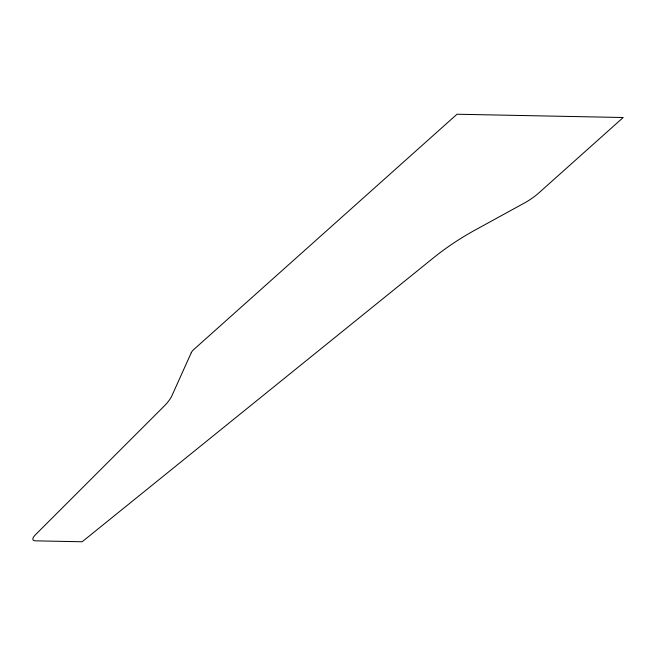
<?xml version="1.0" encoding="UTF-8"?>
<svg xmlns="http://www.w3.org/2000/svg" width="656" height="656" viewBox="0 0 656 656"><rect width="100%" height="100%" fill="white"/><g stroke="black" fill="none" stroke-linecap="round" stroke-linejoin="round"><path stroke-width="0.98" d="M191.265 352.715L172.003 395.527A43.542 15.67 -29.4 0 1 163.852 406.433L35.145 535.075A10.881 3.92 -29.4 0 0 35.383 540.839L82.156 541.766L434.01 257.414A108.847 39.188 -29.4 0 1 475.395 229.895L523.964 203.27A32.652 11.759 -29.4 0 0 538.863 192.905L623.2 117.514L456.994 114.234L194.045 349.279A10.881 3.92 -29.4 0 0 191.265 352.715"/></g></svg>
